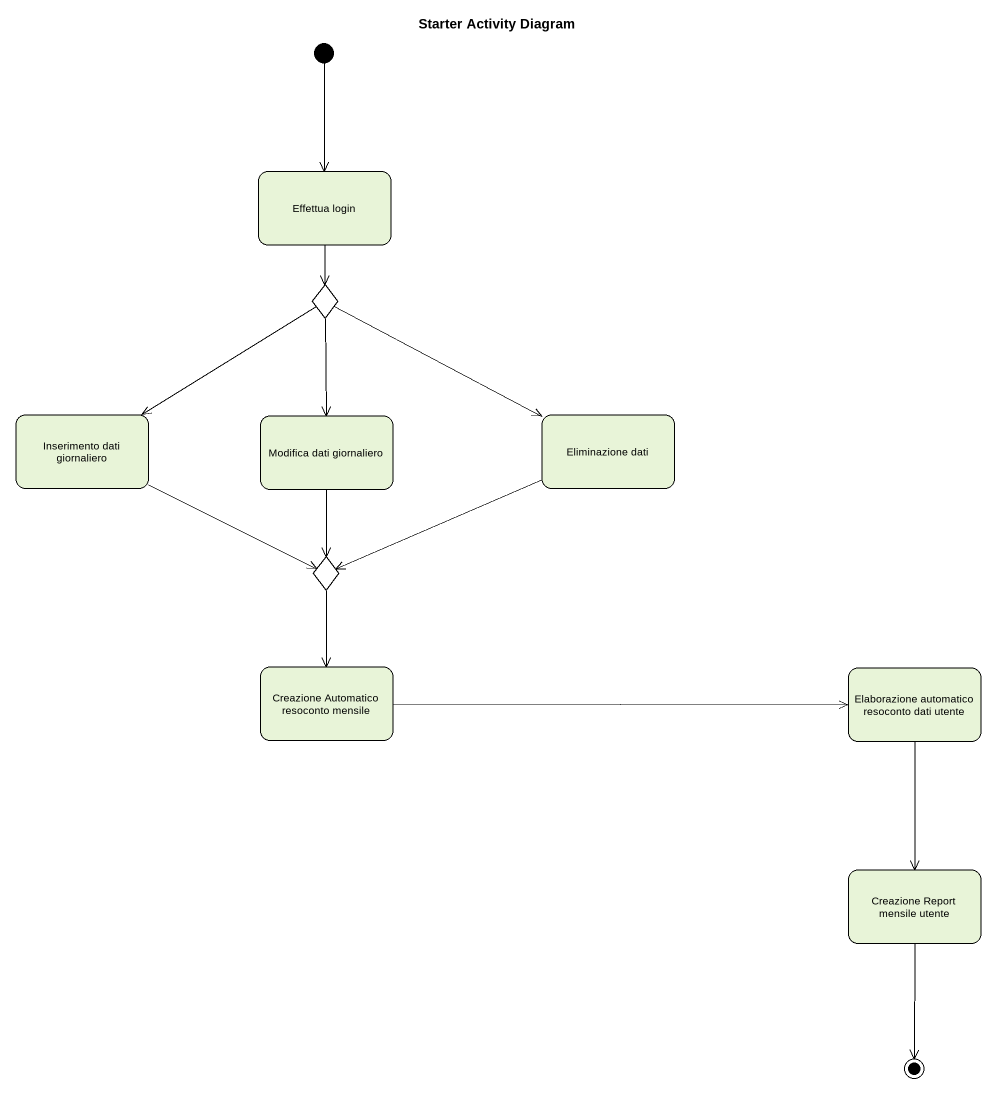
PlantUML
@startuml
title Starter Activity Diagram
hide empty description
state "Effettua login" as Effettua_login
state choice1 <<choice>>
state "Inserimento dati giornaliero" as Inserimento_dati_giornaliero
state "Modifica dati giornaliero" as Modifica_dati_giornaliero
state "Eliminazione dati" as Eliminazione_dati
state choice2 <<choice>>
state "Creazione Automatico resoconto mensile" as Creazione_Automatico
state "Elaborazione automatico resoconto dati utente" as Elaborazione_automatico
state "Creazione Report mensile utente" as Creazione_Report_mensile
[*] --> Effettua_login
Effettua_login --> choice1
choice1 --> Inserimento_dati_giornaliero
choice1 --> Modifica_dati_giornaliero
choice1 -right-> Eliminazione_dati
Inserimento_dati_giornaliero -right-> choice2
Modifica_dati_giornaliero --> choice2
Eliminazione_dati -left-> choice2
choice2 --> Creazione_Automatico
Creazione_Automatico -right-> Elaborazione_automatico
Elaborazione_automatico --> Creazione_Report_mensile
Creazione_Report_mensile --> [*]
@enduml
